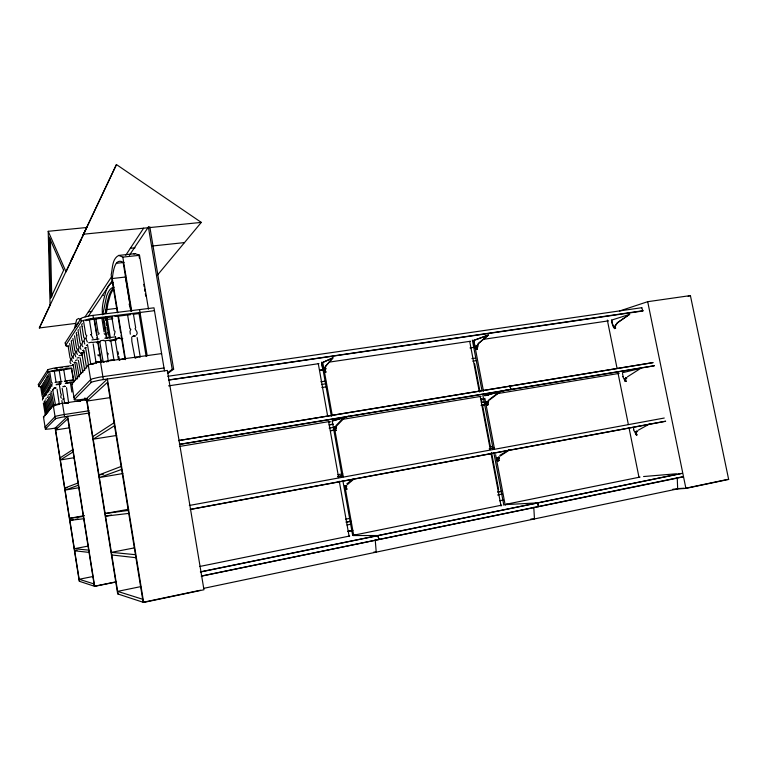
<?xml version="1.0" encoding="UTF-8"?>
<svg xmlns="http://www.w3.org/2000/svg" width="767" height="767" viewBox="0 0 767 767"><rect width="100%" height="100%" fill="white"/><g stroke="black" fill="none" stroke-linecap="round" stroke-linejoin="round"><path stroke-width="1.15" d="M477.112 346.061L478.167 345.716L476.921 346.291L477.41 349.388L477.218 346.492M477.237 346.665L477.199 347.173L477.247 346.118M486.729 401.64L488.771 401.237L487.496 401.687L488.033 404.477C485.875 406.654 485.444 400.249 488.128 401.342M486.508 402.176L487.218 402.694L487.361 401.994L486.93 401.63L487.122 404.755L488.339 404.736M487.218 402.694L486.767 401.649M487.496 401.687C489.078 402.042 487.879 403.049 487.697 401.477M497.169 458.052L497.399 460.564L498.502 460.248L497.716 460.852L497.189 457.726L498.866 457.429M497.591 457.515L498.004 460.794L498.723 460.66L498.473 457.899M497.237 457.611C499.001 459.5 495.597 457.755 499.461 457.228C497.409 456.039 499.49 459.471 498.176 458.043M498.933 458.378L498.943 457.563M334.824 427.286C335.486 430.134 332.916 425.848 336.253 426.893L335.342 427.133L336.608 426.835C335.093 426.481 335.812 429.654 335.323 427.181M335.543 428.254L335.821 427.046M476.106 347.221L479.126 342.935L488.608 335.016L473.632 340.5C473.344 341.708 476.777 351.948 476.911 348.88C475.233 352.178 473.613 341.181 473.306 340.548L488.282 335.064L478.138 343.654L476.365 347.106M345.581 489.308C345.984 489.892 344.162 484.667 345.725 486.01L344.853 486.077L344.958 487.208M345.802 486.403L346.339 489.356L345.792 486.22L346.598 486.805L346.454 485.971M377.91 535.424L378.994 539.402M498.579 460.651L499.47 460.066L498.358 460.641M622.833 376.664L625.201 381.266L625.891 381.439C626.476 381.822 623.983 377.009 626.869 378.006L625.239 378.332M625.795 379.32L625.393 378.352M633.532 429.76C640.656 443.058 633.398 428.523 637.636 431.361L636.035 431.591M636.591 432.569L636.092 431.6M324.709 372.388L324.997 371.746L324.086 372.206L322.284 367.192L321.526 362.954L332.782 357.853L325.352 366.396L323.933 370.058L324.642 369.943L324.662 372.417L322.639 367.144M325.582 372.148L326.004 371.976M615.738 328.094C613.351 330.577 611.826 322.063 611.443 320.155L629.736 314.336L618.192 322.255C615.374 324.968 615.518 326.809 614.463 326.56L614.549 328.458L615.412 328.238M335.074 430.258L334.757 430.747L335.428 430.201M336.023 427.382L335.284 427.545L335.572 430.277L336.406 430.325M510.899 389.722L509.844 385.974L511.004 389.396M346.262 487.275L346.55 489.193L347.029 488.857L346.138 489.164M487.064 402.474L487.86 402.215M82.865 346.77C80.314 344.949 84.082 341.516 81.925 340.471L79.816 327.365L80.286 326.8M83.871 341.382L84.763 338.237L83.824 337.691L81.686 324.403L82.424 323.664M85.827 338.573L86.796 335.495L85.77 334.834L83.593 321.354M336.08 427.996L335.371 427.996L336.08 427.746M131.751 337.154L131.828 341.353L134.954 357.882M74.495 328.564L76.642 319.618L78.685 318.449L80.353 319.513M117.84 312.629L112.26 278.536C113.113 273.062 114.331 257.127 123.123 262.256L131.071 310.462M105.232 313.444L106.824 303.511L108.943 295.746A169.047 28.58 81.1 0 1 113.132 288.536M131.061 311.479L129.172 304.077L129.834 303.991L125.385 277.04L125.635 275.372M682.956 476.94L201.338 576.046M75.741 351.353L74.888 354.181L75.741 356.808M487.371 402.493L486.604 402.502M345.524 487.064L344.882 487.103M346.214 486.987L346.598 486.805M636.687 432.415L636.044 432.032M325.611 369.828L325.611 369.176M107.562 355.437L108.262 353.664L107.418 353.184M477.189 349.138L476.403 349.541M336.042 428.111L335.438 428.13M76.269 326.253L77.304 323.76L78.589 322.677M498.991 458.292L498.31 458.34M91.033 334.633L92.999 338.468M136.44 335.006C139.402 331.9 133.151 328.794 135.673 327.768L133.477 314.432M335.802 425.8L343.875 417.536M336.866 425.618L344.968 417.353L333.319 420.767M324.173 369.924L326.196 365.667L333.137 357.805L321.881 362.906M86.709 227.511L66.029 271.815L48.206 231.298L86.709 227.511L82.635 236.159M75.406 323.434L39.338 327.969L116.45 164.56L201.299 222.401L157.475 275.075M39.338 327.969L50.469 304.298M65.646 272.007L66.652 269.859M71.206 260.166L73.229 255.862M71.446 259.946L73.488 255.622M77.553 246.974L81.11 239.4M77.783 246.178L80.832 239.735M82.874 235.44L116.45 164.56M323.904 370.097L324.086 372.206L324.614 372.12M347.432 484.581L353.942 479.02M98.588 334.412L99.116 333.29L98.157 332.734L95.971 319.264M476.825 349.253L476.173 349.292L476.039 347.317L476.729 347.048M488.531 400.163L499.499 391.755M489.499 400L500.487 391.592M41.945 386.693L39.395 386.75A8.188 0.853 -8.7 0 1 38.686 386.424L38.369 384.401L47.688 369.972A8.945 1.045 -8.6 0 1 49.174 369.253L53.537 368.208A8.188 0.949 -8.6 0 1 56.796 367.681L72.146 365.562M66.451 345.955A10.364 1.39 -8.5 0 1 65.665 345.371L65.253 342.791L80.823 318.698A11.61 1.793 -8.4 0 1 82.903 317.548L88.704 316.052A10.633 1.649 -8.4 0 1 92.96 315.39L153.985 307.816L164.483 370.844M498.406 460.603L498.157 457.957M38.686 386.424L48.043 372.187A8.945 1.026 -8.6 0 1 49.529 371.468L53.891 370.432A8.188 0.94 -8.6 0 1 57.151 369.905L71.321 367.939M65.665 345.371L81.283 321.594A11.62 1.774 -8.4 0 1 83.373 320.443L89.173 318.967A10.633 1.62 -8.4 0 1 93.43 318.295L154.455 310.673M85.137 316.781L111.32 277.108M125.74 255.277L143.621 228.192M88.263 316.359L112.222 280.77M129.345 255.334L148.395 227.032L149.824 226.888L173.649 369.215L167.858 373.356M500.209 456.039L509.48 449.97M82.395 350.692L83.181 350.366M77.064 358.064L78.982 357.585M201.338 576.18L683.052 476.671M627.396 376.856L640.704 368.352L622.344 372.743M91.791 342.207L88.675 342.763M115.386 316.34L114.849 316.263M65.483 386.367L62.75 386.712M614.856 326.349L617.08 322.965L629.429 314.374M638.182 430.258L649.764 423.835M76.7 332.495L76.249 333.051L78.292 345.802C80.391 346.933 76.547 350.893 79.787 352.59M56.931 427.842L52.3 428.561A7.517 0.518 -9.2 0 1 49.452 428.954L46.068 429.242A8.216 0.575 -9.2 0 1 45.378 429.069L43.46 416.855L53.297 405.494A8.964 0.786 -9 0 1 54.802 404.88L55.933 404.784M87.505 398.591L82.826 399.281A9.52 0.853 -9.1 0 1 79.25 399.741L75.07 399.971A10.412 0.93 -9.1 0 1 74.313 399.617L71.83 384.075L88.282 365.073A11.649 1.352 -8.9 0 1 90.401 364.095L93.823 363.577M78.464 329.685L78.013 330.251L80.084 343.175C82.539 343.971 78.387 347.48 81.014 349.388M98.243 354.738L97.773 355.025L98.732 355.811M91.733 364.133L91.215 364.133M58.608 404.621L59.327 404.314L57.055 389.262M120.055 338.017L116.948 338.573M103.353 362.34L104.139 361.88M335.179 427.075L334.211 427.641L334.508 430.46L335.419 430.306L334.863 430.402L334.671 428.638L335.083 430.69M68.618 402.848L66.508 387.671M108.339 361.631L105.539 341.785M45.368 429.069L55.406 418.868A8.974 0.69 -9.2 0 1 56.921 418.293L61.312 417.325A8.216 0.633 -9.1 0 1 64.581 416.778L89.749 412.953M74.313 399.617L91.091 382.541A11.668 1.189 -9 0 1 93.229 381.64L99.087 380.298A10.68 1.083 -9 0 1 103.353 379.588L167.359 370.432L203.964 589.756L143.65 602.44L117.677 593.898L86.383 398.754L107.409 379.013L143.65 602.44M346.761 483.929L352.858 479.222M124.369 359.349L123.938 359.244M79.49 581.338L55.627 429.971L67.822 418.753L94.408 586.247L116.565 581.75M118.06 594.022L87.102 401.036L107.485 382.311L143.151 602.277L200.446 590.235M52.616 371.554L72.05 368.4M614.54 326.464L615.038 326.521M345.073 489.365C346.463 489.883 343.971 488.838 344.738 486.604M641.854 307.692L167.791 376.29M486.94 402.733L486.508 402.09M487.908 402.57L487.476 402.013M643.034 310.693L168.702 379.933M377.776 535.529L378.927 539.584M323.971 370.02L324.527 369.867M487.448 404.65L486.738 404.698L486.527 402.263L487.064 404.64L487.764 404.64M499.816 455.368L509.489 449.567M178.5 440.565L653.12 362.599L178.558 440.594M167.417 372.867L172.211 369.426L173.649 369.215M324.882 369.493C325.783 371.075 324.355 367.393 326.148 368.448C323.636 367.949 324.863 373.913 326.033 371.899M625.249 379.329L625.431 381.496M60.037 457.937L72.731 449.673M92.807 436.605L114.043 422.78M626.342 381.141L625.201 381.266L625.019 378.85M664.251 418.034L189.315 505.472M537.331 502.874L538.607 506.68L537.571 502.951M73.086 451.916L60.363 459.96L74.504 457.64M114.523 425.723L93.219 439.184L116.689 435.435M476.796 349.484L476.173 349.292M477.486 349.158L476.777 349.301M681.671 473.402L200.369 571.856M476.393 347.288L476.499 349.244M90.736 334.805L91.685 333.942L89.509 320.481M71.916 340.337L71.245 341.008L73.21 353.271C75.415 353.808 71.973 356.626 73.632 358.381M46.969 376.798L47.851 376.539M119.307 360.107L120.208 359.752M103.871 340.232L100.707 340.644M135.069 357.777L137.255 357.211M135.481 336.071L133.726 335.936L134.954 335.773M98.454 361.631L95.875 361.784M55.483 404.832L52.722 389.943M78.023 482.989L64.783 488.061L67.151 487.649M121.128 466.461L98.962 474.955L103.66 474.159M615.048 326.33L615.278 328.439M112.404 359.704L109.949 360.097M78.378 485.243L65.109 490.103L79.269 487.649M121.608 469.423L99.374 477.553L122.864 473.527M45.809 398.859L46.327 398.715M345.179 486.019L346.08 485.942M345.447 487.179L345.15 486.556M499.01 460.612L498.157 460.516M619.515 311.018L647.693 301.69L690.405 295.583L728.65 479.423L685.909 488.406L672.86 489.241M148.472 309.13L139.527 255.315L135.184 253.656L118.732 255.43C111.953 258.786 112.634 268.479 111.186 274.893L117.38 312.696M688.152 296.302L690.405 295.583M133.918 254.059L135.184 253.656M87.131 320.424L85.789 320.596L86.968 320.318M82.29 326.464L82.548 326.617M76.901 334.911L77.16 335.045M103.679 362.177L104.168 362.034M120.093 359.685L119.278 360.135M332.255 420.939L348.697 416.174M135.423 357.796L136.612 357.432M60.948 369.799L61.983 369.656L61.504 369.675M113.382 282.486L111.618 282.985A169.076 28.254 81.1 0 0 105.875 291.46C103.871 298.996 101.369 306.982 102.567 314.796M87.007 345.083L86.335 345.486M77.275 401.409L80.247 400.949L77.659 401.419M72.875 364.593L72.606 364.929M91.34 363.817L96.249 362.714A10.671 1.237 -8.8 0 1 100.515 362.024L161.607 353.597M484.159 395.705L506.872 389.885M485.118 395.542L497.198 392.436M114.158 287.242L112.385 287.692A169.171 28.274 81.1 0 0 106.613 296.024L102.97 313.722L106.364 313.31L107.974 303.377L110.112 295.602A168.989 28.734 81.1 0 1 112.787 290.185M55.464 388.131L56.077 387.91L53.374 388.399M51.581 391.323L51.121 391.573M48.359 395.849L47.918 396.079M45.339 400.106L44.908 400.316M74.083 397.277L73.881 397.498M55.492 404.688L59.184 403.893A8.207 0.719 -9 0 1 62.453 403.356L87.265 399.674M334.69 427.209L335.534 427.018M135.922 357.652L136.564 357.499M55.838 404.736L56.873 404.525M56.384 404.688L55.454 405.043M203.955 588.289L677.664 488.886L677.251 477.688M686.484 488.061L725.898 479.778M200.475 571.99L681.815 473.431M140.658 586.64L117.629 591.376L142.662 599.257M94.696 586.333L67.707 416.308L55.119 428.12L79.26 581.261L94.696 586.333L115.673 582.086M199.717 566.477L349.752 536.008M501.8 505.137L354.364 535.069L355.418 535.069M640.033 477.064L505.98 504.283L507.361 504.207M347.672 531.406L352.791 530.352M499.71 500.774L503.334 499.959M348.017 531.406L352.705 530.457M63.834 398.782L62.53 399.128M347 525.04L350.509 524.244M497.63 494.993L502.299 493.967M92.96 576.516L79.164 579.267L94.044 583.946M345.744 519.173L350.442 518.252M346.138 522.106L350.816 521.177M497.821 491.992L501.321 491.302M346.205 522.135L350.922 521.263M497.908 492.021L501.455 491.379M134.378 547.887L111.368 552.345L135.443 554.694M93.085 363.846L92.366 363.989L94.562 363.491M88.128 546.094L74.351 548.721L88.675 550.121M76.968 550.342L74.677 550.783L89.039 552.403M497.61 460.833L497.505 458.072M636.179 434.745L636.044 431.869M65.799 403.03L66.94 402.828M78.119 401.199L79.25 401.007M344.767 486.153L346.799 485.808L345.984 485.904M635.843 431.668L636.437 431.572M344.738 486.268L345.418 486.23M497.189 457.726L497.898 457.611M344.728 486.508L345.447 486.307M497.649 457.813L498.454 457.64M345.15 486.805L345.543 486.844M497.745 458.321L498.55 458.148M497.342 458.522L498.051 458.407M497.428 458.618L498.004 458.522M498.445 458.465L498.972 458.34M345.371 489.173C345.486 484.351 343.808 488.282 345.658 489.48M345.601 489.221L346.933 489.145M636.984 434.544L635.939 434.496L636.064 432.118L636.236 434.448M190.264 509.355L665.593 421.188M190.274 509.489L665.574 421.313M337.969 474.639L342.763 473.853M490.123 446.768L492.596 446.404M337.576 476.623L342.648 475.665M489.365 448.724L494.14 447.813M337.557 476.69L342.561 475.78M489.327 448.8L494.015 447.938M84.475 515.616L69.557 518.319L83.335 516.469M128.664 509.25L105.146 513.535L128.262 510.429M73.325 519.748L69.883 520.371L83.699 518.741M75.617 519.326L77.918 518.904M111.445 515.079L105.568 516.153L128.741 513.411M58.944 404.276L56.892 404.64L58.551 404.41M68.033 402.819L66.393 402.991L68.416 402.675M54.898 368.543L56.365 368.313M130.601 314.288L129.805 314.537L130.812 314.47M51.955 371.41L52.539 371.247L51.638 371.449M335.639 427.583L335.572 430.277L336.195 430.488M329.12 428.091L333.952 427.363M481.446 402.464L483.939 402.129M486.604 401.687L487.093 401.592M487.572 401.524L488.061 401.429M625.143 378.38L625.632 378.284M335.284 427.305L335.927 427.161M486.527 401.85L487.227 401.697M625.047 378.534L625.786 378.38M335.275 427.459L335.994 427.305M487.476 401.841L487.007 401.966M487.812 402.042L487.908 404.784M487.572 402.339L488.339 402.33M334.978 428.293L334.22 427.823M486.719 402.685L487.333 402.608M487.649 402.474L488.291 402.445M330.481 430.699L334 430.105M481.216 405.206L484.754 404.612M330.481 430.795L333.99 430.201M481.206 405.302L484.744 404.708M334.259 428.005L334.863 430.402M334.527 430.527L335.38 430.46M335.62 430.402L336.445 430.277M179.785 446.413L329.321 421.553M342.149 419.424L481.072 396.338M485.243 395.638L488.771 395.053M496.997 393.692L619.161 373.385M329.005 422.032L330.615 421.754M329.206 424.813L333.022 424.141M480.976 399.434L484.514 398.85M329.244 424.918L333.07 424.247M481.024 399.54L484.562 398.945M179.43 444.323L654.261 365.706M179.44 444.457L654.241 365.83M118.617 337.94L119.182 337.844L117.945 338.007L118.578 337.911M107.658 361.487L106.258 361.573L106.949 361.497M50.315 394.209L48.877 394.535L49.625 394.574M77.246 359.896L75.53 360.452M75.588 362.177L73.891 362.714M86.268 347.547L84.408 348.16M82.51 352.686L80.564 353.223L81.043 353.29M105.501 361.593L108.473 361.362M121.454 359.397L123.573 359.138M321.68 384.516L325.218 383.864M472.808 361.19L476.355 360.548M321.862 387.527L326.598 386.789M55.627 429.971L69.768 427.765M134.398 335.86L132.375 336.473M320.855 381.774L325.687 381.103M471.887 358.601L475.559 358.112M80.736 355.188L78.934 355.735M65.866 403.087L68.426 402.79M614.549 328.458L614.779 328.669M89.049 410.776L64.227 414.535A8.216 0.642 -9.1 0 0 60.957 415.091L56.566 416.05A8.974 0.7 -9.1 0 0 55.051 416.634L45.052 427.037A8.216 0.585 -9.2 0 0 45.742 427.219M476.997 346.128L477.525 346.042M476.921 346.291L477.611 346.118M319.925 370.221L323.482 369.694M319.638 370.346L323.521 369.79M469.989 347.921L474.706 347.221M476.997 346.952L477.755 346.895M477.112 347.125L477.716 347.02M53.652 389.607L52.511 390M51.418 392.733L50.306 393.107M168.567 385.849L318.976 363.625M329.446 362.082L470.583 341.229M483.037 339.388L608.586 320.846M87.102 401.036L110.544 397.555M48.235 397.162L47.161 397.517M168.711 380.077L642.947 310.98L641.73 307.692M45.243 401.333L44.208 401.668M57.467 404.525L58.465 404.382M59.193 382.302L61.504 381.966M64.965 381.477L67.275 381.151M69.596 380.825L73.057 380.327M164.004 367.968L102.883 376.664A10.68 1.112 -9 0 0 98.617 377.364L92.759 378.716A11.668 1.218 -9 0 0 90.631 379.627L73.9 397.028A10.402 0.959 -9 0 0 73.948 397.268M56.509 384.267L61.178 383.605M65.847 382.934L72.855 381.937M56.039 384.794L60.66 384.133M65.291 383.471L71.063 382.647M55.023 382.426L62.031 381.429M64.361 381.103L73.699 379.77M98.118 361.986L102.903 361.324M59.903 367.824L62.261 367.498M65.799 367.01L68.158 366.684M98.828 362.455L101.186 362.129M78.704 401.16L80.314 400.873M66.94 402.896L67.515 402.752M79.269 401.122L79.835 401.045M92.347 342.465L100.535 341.392M104.044 340.932L116.9 339.235M120.409 338.765L122.749 338.458M96.441 342.676L99.95 342.216M109.297 340.979L115.146 340.203M91.935 339.925L98.953 339.004M104.801 338.237L115.318 336.857M88.426 319.714L94.36 318.967L97.582 338.861M112.759 316.848L92.682 319.369A4.851 0.738 -8.4 0 0 89.068 320.05A5.187 0.786 -8.4 0 0 88.579 320.194M116.306 316.407L130.476 314.633M132.835 314.336L139.93 313.454M106.929 319.475L112.768 318.736M88.397 311.843L91.867 311.412M105.769 309.705L117.361 308.276M106.268 361.602L108.166 361.478M122.202 359.378L122.883 359.292M102.308 295.496L103.44 295.362M112.26 278.536L125.385 277.04M118.732 255.43L122.816 257.118L139.527 255.315M116.316 263.292L124.053 262.439M130.323 248.326L135.04 247.827M152.7 245.958L184.502 242.593M83.919 234.175L201.299 222.401M61.398 369.819L60.909 369.838M643.58 476.537L676.302 473.785M122.96 359.339L124.081 359.282M138.731 357.01L140.227 357.067L137.149 337.566M726.282 479.586L728.65 479.423M677.031 488.665L684.126 488.215M505.261 504.638L536.814 502.903M335.4 427.094L335.965 428.207M530.879 519.038L534.465 518.933L533.784 507.227M123.477 359.244L124.062 359.129M353.117 535.539L377.383 535.529M68.627 346.07L66.451 345.955M373.845 552.048L376.233 552.144L375.216 539.776M111.79 554.972L135.922 557.695M130.505 329.091L129.853 328.64L127.658 315.295M75.693 351.296L74.859 350.845L72.875 338.429M346.061 487.035L345.821 486.499M94.36 318.967L93.948 318.516L96.623 335.035M87.342 342.015L85.808 338.448M104.207 333.587L104.753 334.345M84.773 344.076L83.862 341.257M77.457 354.402C74.869 352.379 79.011 348.774 76.556 348.352L74.533 335.773M72.462 361.439C70.037 359.713 73.814 356.272 71.599 355.629L69.663 343.53M70.88 363.663C68.493 361.966 72.223 358.563 70.027 357.93L68.119 345.984M61.427 398.159C59.462 396.855 62.511 394.18 60.766 393.682L59.28 384.344M49.922 390.518C47.832 389.147 51.006 386.386 49.203 385.667L47.612 375.562M48.848 392.062C46.912 390.691 49.845 387.987 48.139 387.268L46.557 377.268M46.758 395.063C44.764 393.73 47.755 391.084 46.068 390.365L44.524 380.576M43.412 398.677L43.786 395.178L43.115 394.784L41.619 385.283M614.846 328.41L612.507 323.962L611.74 320.117M45.397 395.906L45.742 392.273L45.061 391.87L43.537 382.177M47.429 392.953L47.784 389.243L47.094 388.84L45.531 378.936M50.651 388.294C49.146 386.923 52.127 384.631 50.296 384.037L48.685 373.817M51.744 386.606L52.146 382.791L51.418 382.369L49.788 372.033M130.332 334.211L130.006 331.296L130.85 329.292M42.463 400.058L42.827 396.577L42.175 396.194L40.689 386.789M93.152 343.884L96.172 363.529M647.693 301.69L685.909 488.406M622.545 373.711L623.13 376.616M633.437 427.746L633.83 429.702M607.339 320.069L617.023 368.198M617.972 372.887L628.365 424.534M629.074 428.053L638.997 477.352M473.862 340.778L483.498 391.285M484.84 398.332L494.475 448.839M495.597 454.706L505.232 505.213M472.357 340.078L481.964 390.461M482.855 395.149L493.123 449.05M493.795 452.559L503.852 505.29M474.648 363.692L479.989 391.726M481.321 398.735L481.983 402.234M482.654 405.743L490.439 446.615M491.551 452.453L498.665 489.825M469.701 341.401L479.337 391.975M480.228 396.683L490.305 449.606M490.976 453.134L501.052 506.067M103.238 362.264L99.902 342.628M90.822 364.363L87.505 344.728M85.53 347.451L88.579 365.629M83.833 352.945L83.613 350.088L86.613 368.026M81.964 355.476L81.743 352.657L84.706 370.346M82.846 372.609L80.132 357.844M78.378 360.337L80.832 373.692M76.652 362.666L79.279 376.942M77.553 378.946L74.773 362.264M75.674 379.828L73.143 364.507M71.743 369.224L74.044 381.822M64.677 403.375L62.185 388.351M51.734 393.692L54.045 406.405M50.632 395.226L52.702 406.654M49.539 396.721L51.6 408.034M48.484 398.198L50.517 409.377M47.439 399.626L49.452 410.7M46.423 401.036L48.407 411.994M45.426 402.416L47.391 413.26M46.394 414.496L44.313 401.755M45.397 415.609L43.355 403.097M322.849 362.849L332.303 415.714M334.613 428.638L343.233 476.815M345.332 488.56L353.74 535.558M321.68 362.129L331.373 416.376M332.226 421.093L342.13 476.508M342.964 481.225L352.676 535.462M318.267 363.529L327.72 416.471M328.554 421.179L338.64 477.659M339.273 481.187L349.138 536.488M148.395 227.032L172.211 369.426M138.885 254.874L139.469 258.412M143.784 284.365L144.177 286.724M144.57 289.082L144.953 291.441M145.346 293.799L145.74 296.158M139.556 309.609L147.168 355.591L146.152 356.463L138.971 313.051M122.816 257.118L131.732 311.21M118.425 316.157L125.548 359.656M117.965 316.234L120.668 332.782M121.061 335.141L124.935 358.774M115.606 336.818L116.172 340.299M118.06 351.871L118.444 354.181M118.818 356.502L119.192 358.812M111.886 317.27L114.082 330.682L115.088 331.334L114.245 335.342M115.04 338.822L118.434 359.57M106.939 316.848L110.4 338.103M110.784 340.471L114.053 360.548M105.808 316.992L109.269 338.257M105.395 318.056L105.779 320.414M106.172 322.782L106.555 325.141M106.939 327.509L107.322 329.868M107.706 332.236L108.089 334.594M103.737 318.458L107.006 338.554M103.142 318.334L106.412 338.439M101.877 318.391L104.063 331.852M97.965 341.2L101.186 361.084M97.006 337.394L97.39 339.752M97.773 342.111L101.023 362.177M92.96 315.39L93.43 318.295M100.515 362.024L103.353 379.588M80.823 318.698L81.283 321.594M88.282 365.073L91.091 382.541M84.916 397.881L85.29 400.221M71.523 368.735L73.172 379.023M70.391 382.762L71.877 392.071M63.766 369.732L65.406 380.058M59.232 370.442L60.871 380.768M56.796 367.681L57.151 369.905M62.453 403.356L64.581 416.778M54.332 371.333L55.962 381.65M47.688 369.972L48.043 372.187M53.297 405.494L55.406 418.868M42.569 383.749L44.074 393.337L44.735 393.663L44.16 396.606M625.306 378.802L625.498 381.209M61.945 400.537L62.089 402.512M48.206 231.298L50.095 305.343M50.392 239.256L51.763 296.944M72.597 384.497A10.393 1.064 -8.9 0 1 71.839 384.075M65.607 343.29A10.364 1.419 -8.5 0 1 65.253 342.791M44.15 417.075A8.207 0.652 -9.1 0 1 43.46 416.855M38.714 384.679A8.188 0.863 -8.7 0 1 38.369 384.401M63.623 270.233L50.641 298.258L49.117 237.022L63.623 270.233M98.214 318.42L99.557 318.257L98.214 318.42M55.262 387.91L54.294 388.054L55.262 387.91M64.725 386.309L63.766 386.453L64.725 386.309"/></g></svg>
